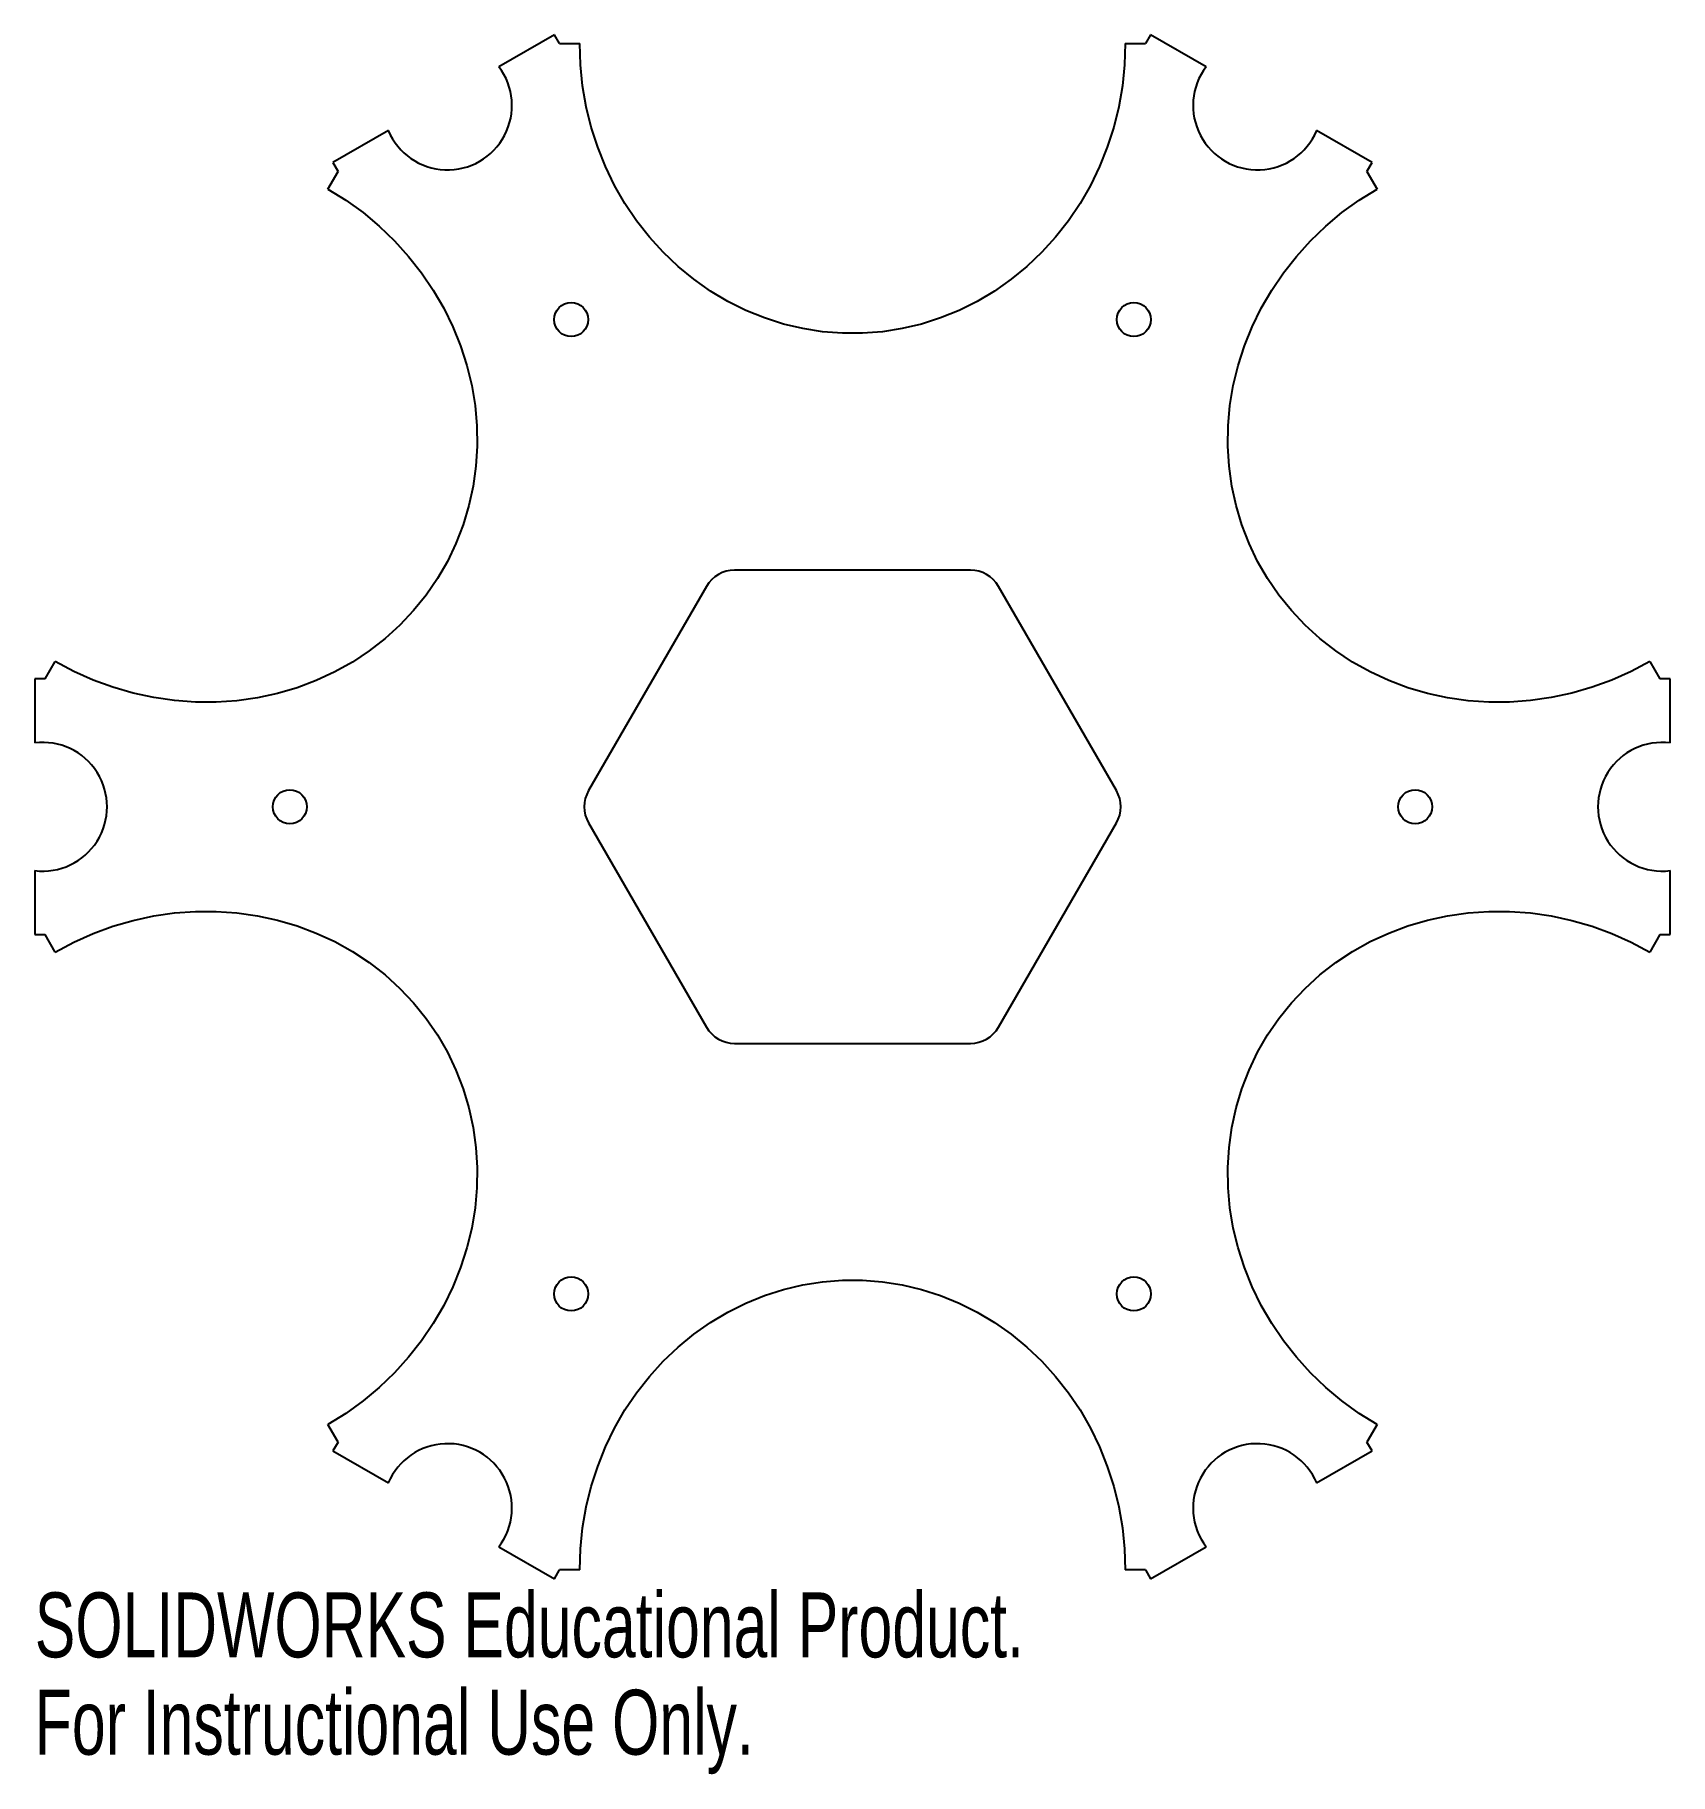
# Model space of a CAD drawing. Header units: inches. Extents: x -2.4 to 2.4, y -2.84 to 2.26.
import ezdxf

# ---------------------------------------------------------------- set-up
doc = ezdxf.new("R2010")
doc.units = ezdxf.units.IN
doc.header["$MEASUREMENT"] = 0
doc.styles.add('SLDTEXTSTYLE0', font='TXT', dxfattribs={"width": 0.7})

msp = doc.modelspace()

# ---------------------------------------------------------------- linework, layer by layer
at = {"color": 7, "linetype": 'Continuous', "lineweight": 25}
for p, q in [((-0.8742, 2.2642), (-1.0368, 2.1704)), ((-0.8592, 2.2382), (-0.8742, 2.2642)), ((0.8742, 2.2642), (0.8592, 2.2382)), ((1.0368, 2.1704), (0.8742, 2.2642)), ((-0.8592, 2.2382), (-0.8, 2.2382)), ((0.8, 2.2382), (0.8592, 2.2382)), ((-1.3612, 1.9831), (-1.5238, 1.8892)), ((1.5238, 1.8892), (1.3612, 1.9831)), ((-1.5238, 1.8892), (-1.5088, 1.8632)), ((1.5088, 1.8632), (1.5238, 1.8892)), ((-1.5384, 1.8119), (-1.5088, 1.8632)), ((1.5088, 1.8632), (1.5384, 1.8119)), ((0.3458, 0.694), (-0.3458, 0.694)), ((-0.4281, 0.6465), (-0.7739, 0.0475)), ((0.7739, 0.0475), (0.4281, 0.6465)), ((-2.368, 0.375), (-2.3384, 0.4263)), ((2.3384, 0.4263), (2.368, 0.375)), ((-2.398, 0.375), (-2.398, 0.1873)), ((-2.368, 0.375), (-2.398, 0.375)), ((2.398, 0.375), (2.368, 0.375)), ((2.398, 0.1873), (2.398, 0.375)), ((-0.7739, -0.0475), (-0.4281, -0.6465)), ((0.4281, -0.6465), (0.7739, -0.0475)), ((-2.398, -0.1873), (-2.398, -0.375)), ((2.398, -0.375), (2.398, -0.1873)), ((-2.398, -0.375), (-2.368, -0.375)), ((-2.3384, -0.4263), (-2.368, -0.375)), ((2.368, -0.375), (2.3384, -0.4263)), ((2.368, -0.375), (2.398, -0.375)), ((-0.3458, -0.694), (0.3458, -0.694)), ((-1.5088, -1.8632), (-1.5384, -1.8119)), ((1.5384, -1.8119), (1.5088, -1.8632)), ((-1.5088, -1.8632), (-1.5238, -1.8892)), ((1.5238, -1.8892), (1.5088, -1.8632)), ((-1.5238, -1.8892), (-1.3612, -1.9831)), ((1.3612, -1.9831), (1.5238, -1.8892)), ((-1.0368, -2.1704), (-0.8742, -2.2642)), ((0.8742, -2.2642), (1.0368, -2.1704)), ((-0.8742, -2.2642), (-0.8592, -2.2382)), ((-0.8, -2.2382), (-0.8592, -2.2382)), ((0.8592, -2.2382), (0.8, -2.2382)), ((0.8592, -2.2382), (0.8742, -2.2642))]:
    msp.add_line(p, q, dxfattribs=at)
at = {"color": 7, "linetype": 'Continuous', "lineweight": 25, "flags": 128}
for points in [[(0.8, 2.2382), (0.7979, 2.1762), (0.7915, 2.1145), (0.7809, 2.0534), (0.7661, 1.9934), (0.7472, 1.9346), (0.7244, 1.8775), (0.6976, 1.8222), (0.6672, 1.7692), (0.6332, 1.7188), (0.5958, 1.671), (0.5553, 1.6263), (0.5117, 1.5849), (0.4655, 1.547), (0.4168, 1.5127), (0.3658, 1.4823), (0.3129, 1.456), (0.2583, 1.4338), (0.2023, 1.4159), (0.1453, 1.4024), (0.0875, 1.3933), (0.0292, 1.3888), (-0.0292, 1.3888), (-0.0875, 1.3933), (-0.1453, 1.4024), (-0.2023, 1.4159), (-0.2583, 1.4338), (-0.3129, 1.456), (-0.3658, 1.4823), (-0.4168, 1.5127), (-0.4655, 1.547), (-0.5117, 1.5849), (-0.5553, 1.6263), (-0.5958, 1.671), (-0.6332, 1.7188), (-0.6672, 1.7692), (-0.6976, 1.8222), (-0.7244, 1.8775), (-0.7472, 1.9346), (-0.7661, 1.9934), (-0.7809, 2.0534), (-0.7915, 2.1145), (-0.7979, 2.1762), (-0.8, 2.2382)], [(-1.5384, 1.8119), (-1.4857, 1.7791), (-1.4355, 1.7427), (-1.3879, 1.703), (-1.3433, 1.6601), (-1.3018, 1.6144), (-1.2637, 1.566), (-1.2293, 1.5153), (-1.1986, 1.4624), (-1.1719, 1.4077), (-1.1492, 1.3515), (-1.1308, 1.294), (-1.1167, 1.2356), (-1.107, 1.1766), (-1.1017, 1.1173), (-1.1008, 1.0579), (-1.1045, 0.9989), (-1.1125, 0.9406), (-1.125, 0.8832), (-1.1418, 0.827), (-1.1629, 0.7724), (-1.1881, 0.7197), (-1.2174, 0.6691), (-1.2504, 0.6209), (-1.2872, 0.5754), (-1.3274, 0.5327), (-1.3708, 0.4932), (-1.4173, 0.457), (-1.4666, 0.4244), (-1.5184, 0.3954), (-1.5724, 0.3704), (-1.6284, 0.3493), (-1.6861, 0.3323), (-1.7451, 0.3195), (-1.8051, 0.311), (-1.8658, 0.3068), (-1.9269, 0.3069), (-1.9881, 0.3114), (-2.049, 0.3202), (-2.1093, 0.3332), (-2.1688, 0.3505), (-2.2269, 0.3718), (-2.2836, 0.3971), (-2.3384, 0.4263)], [(2.3384, 0.4263), (2.2836, 0.3971), (2.2269, 0.3718), (2.1688, 0.3505), (2.1093, 0.3332), (2.049, 0.3202), (1.9881, 0.3114), (1.9269, 0.3069), (1.8658, 0.3068), (1.8051, 0.311), (1.7451, 0.3195), (1.6861, 0.3323), (1.6284, 0.3493), (1.5724, 0.3704), (1.5184, 0.3954), (1.4666, 0.4244), (1.4173, 0.457), (1.3708, 0.4932), (1.3274, 0.5327), (1.2872, 0.5754), (1.2504, 0.6209), (1.2174, 0.6691), (1.1881, 0.7197), (1.1629, 0.7724), (1.1418, 0.827), (1.125, 0.8832), (1.1125, 0.9406), (1.1045, 0.9989), (1.1008, 1.0579), (1.1017, 1.1173), (1.107, 1.1766), (1.1167, 1.2356), (1.1308, 1.294), (1.1492, 1.3515), (1.1719, 1.4077), (1.1986, 1.4624), (1.2293, 1.5153), (1.2637, 1.566), (1.3018, 1.6144), (1.3433, 1.6601), (1.3879, 1.703), (1.4355, 1.7427), (1.4857, 1.7791), (1.5384, 1.8119)], [(-2.3384, -0.4263), (-2.2836, -0.3971), (-2.2269, -0.3718), (-2.1688, -0.3505), (-2.1093, -0.3332), (-2.049, -0.3202), (-1.9881, -0.3114), (-1.9269, -0.3069), (-1.8658, -0.3068), (-1.8051, -0.311), (-1.7451, -0.3195), (-1.6861, -0.3323), (-1.6284, -0.3493), (-1.5724, -0.3704), (-1.5184, -0.3954), (-1.4666, -0.4244), (-1.4173, -0.457), (-1.3708, -0.4932), (-1.3274, -0.5327), (-1.2872, -0.5754), (-1.2504, -0.6209), (-1.2174, -0.6691), (-1.1881, -0.7197), (-1.1629, -0.7724), (-1.1418, -0.827), (-1.125, -0.8832), (-1.1125, -0.9406), (-1.1045, -0.9989), (-1.1008, -1.0579), (-1.1017, -1.1173), (-1.107, -1.1766), (-1.1167, -1.2356), (-1.1308, -1.294), (-1.1492, -1.3515), (-1.1719, -1.4077), (-1.1986, -1.4624), (-1.2293, -1.5153), (-1.2637, -1.566), (-1.3018, -1.6144), (-1.3433, -1.6601), (-1.3879, -1.703), (-1.4355, -1.7427), (-1.4857, -1.7791), (-1.5384, -1.8119)], [(1.5384, -1.8119), (1.4857, -1.7791), (1.4355, -1.7427), (1.3879, -1.703), (1.3433, -1.6601), (1.3018, -1.6144), (1.2637, -1.566), (1.2293, -1.5153), (1.1986, -1.4624), (1.1719, -1.4077), (1.1492, -1.3515), (1.1308, -1.294), (1.1167, -1.2356), (1.107, -1.1766), (1.1017, -1.1173), (1.1008, -1.0579), (1.1045, -0.9989), (1.1125, -0.9406), (1.125, -0.8832), (1.1418, -0.827), (1.1629, -0.7724), (1.1881, -0.7197), (1.2174, -0.6691), (1.2504, -0.6209), (1.2872, -0.5754), (1.3274, -0.5327), (1.3708, -0.4932), (1.4173, -0.457), (1.4666, -0.4244), (1.5184, -0.3954), (1.5724, -0.3704), (1.6284, -0.3493), (1.6861, -0.3323), (1.7451, -0.3195), (1.8051, -0.311), (1.8658, -0.3068), (1.9269, -0.3069), (1.9881, -0.3114), (2.049, -0.3202), (2.1093, -0.3332), (2.1688, -0.3505), (2.2269, -0.3718), (2.2836, -0.3971), (2.3384, -0.4263)], [(-0.8, -2.2382), (-0.7979, -2.1762), (-0.7915, -2.1145), (-0.7809, -2.0534), (-0.7661, -1.9934), (-0.7472, -1.9346), (-0.7244, -1.8775), (-0.6976, -1.8222), (-0.6672, -1.7692), (-0.6332, -1.7188), (-0.5958, -1.671), (-0.5553, -1.6263), (-0.5117, -1.5849), (-0.4655, -1.547), (-0.4168, -1.5127), (-0.3658, -1.4823), (-0.3129, -1.456), (-0.2583, -1.4338), (-0.2023, -1.4159), (-0.1453, -1.4024), (-0.0875, -1.3933), (-0.0292, -1.3888), (0.0292, -1.3888), (0.0875, -1.3933), (0.1453, -1.4024), (0.2023, -1.4159), (0.2583, -1.4338), (0.3129, -1.456), (0.3658, -1.4823), (0.4168, -1.5127), (0.4655, -1.547), (0.5117, -1.5849), (0.5553, -1.6263), (0.5958, -1.671), (0.6332, -1.7188), (0.6672, -1.7692), (0.6976, -1.8222), (0.7244, -1.8775), (0.7472, -1.9346), (0.7661, -1.9934), (0.7809, -2.0534), (0.7915, -2.1145), (0.7979, -2.1762), (0.8, -2.2382)]]:
    msp.add_lwpolyline(points, dxfattribs=at)
at = {"color": 7, "linetype": 'Continuous', "lineweight": 25}
for centre in [(-0.825, 1.4289), (0.825, 1.4289), (-1.65, 0), (1.65, 0), (-0.825, -1.4289), (0.825, -1.4289)]:
    msp.add_circle(centre, 0.05, dxfattribs=at)
for centre, radius, start, end in [((-1.1875, 2.0568), 0.1888, 203.0009, 36.9991), ((1.1875, 2.0568), 0.1888, 143.0009, 336.9991), ((-0.3458, 0.599), 0.095, 90, 150), ((0.3458, 0.599), 0.095, 30, 90), ((-2.375, 0), 0.1888, 263.0009, 96.9991), ((2.375, 0), 0.1888, 83.0009, 276.9991), ((-0.6917, 0), 0.095, 150, 210), ((0.6917, 0), 0.095, 330, 30), ((-0.3458, -0.599), 0.095, 210, 270), ((0.3458, -0.599), 0.095, 270, 330), ((-1.1875, -2.0568), 0.1888, 323.0009, 156.9991), ((1.1875, -2.0568), 0.1888, 23.0009, 216.9991)]:
    msp.add_arc(centre, radius, start, end, dxfattribs=at)

# ---------------------------------------------------------------- texts
at = {"color": 7, "linetype": 'Continuous', "char_height": 0.1903, "attachment_point": 1, "style": 'SLDTEXTSTYLE0'}
for s, insert in [('SOLIDWORKS Educational Product.', (-2.398, -2.3044)), ('For Instructional Use Only.', (-2.398, -2.5898))]:
    msp.add_mtext(s, dxfattribs=dict(at, insert=insert))

doc.saveas('drawing.dxf')
